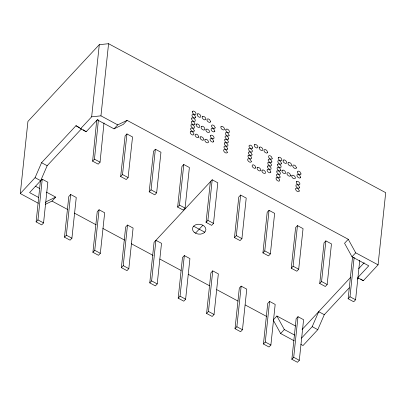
<?xml version="1.0" encoding="UTF-8"?>
<svg xmlns="http://www.w3.org/2000/svg" width="406" height="406" viewBox="0 0 406 406"><rect width="100%" height="100%" fill="white"/><g stroke="black" fill="none" stroke-linecap="round" stroke-linejoin="round"><path stroke-width="0.61" d="M104.002 122.922L100.064 162.167L98.216 164.166L92.619 161.167L96.684 120.673L97.795 119.476M92.619 161.167L94.466 159.167L98.409 119.917M36.119 221.894L40.397 181.203L42.244 179.219L47.837 182.223L43.564 222.914L41.716 224.899L36.119 221.894L37.966 219.91L42.244 179.219M121.389 267.645L125.647 227.03L127.494 225.046L133.087 228.05L128.829 268.66L126.982 270.65L121.389 267.645L123.236 265.656L127.494 225.046M262.931 252.887L267.189 212.323L269.036 210.333L274.629 213.343L270.371 253.907L268.523 255.892L262.931 252.887L264.778 250.898L269.036 210.333M20.3 193.576L27.933 121.414L99.287 44.675L108.575 43.711L385.7 192.677L378.067 264.844L363.294 280.734L357.701 277.724L368.78 265.808L352.002 256.785L344.562 243.255L348.257 239.281L127.073 120.364L117.73 124.875L114.035 128.844L97.252 119.836L86.174 131.742L80.581 128.732L75.993 125.693L41.569 162.71L35.073 177.686L20.3 193.576L38.311 203.259M64.483 237.175L68.812 196.474L70.659 194.489L76.257 197.494L71.923 238.2L70.076 240.185L64.483 237.175L66.33 235.191L70.659 194.489M80.581 128.732L91.66 116.811L99.287 44.675M117.73 124.875L100.947 115.847L108.575 43.711M92.903 252.293L97.232 211.749L99.079 209.77L104.672 212.774L100.343 253.319L98.496 255.303L92.903 252.293L94.75 250.309L99.079 209.77M149.21 191.835L153.519 151.22L155.366 149.23L160.959 152.24L156.65 192.855L154.803 194.834L149.21 191.835L151.057 189.846L155.366 149.23M149.773 282.891L151.621 280.906L155.914 240.322L161.507 243.326L157.213 283.911L155.366 285.9L149.773 282.891L154.067 242.306L212.201 179.782L217.794 182.791L213.5 223.376L211.653 225.366L206.06 222.356L210.354 181.766M177.645 207.08L181.939 166.496L183.786 164.506L189.379 167.516L185.085 208.1L183.243 210.08L177.645 207.08L179.493 205.091L183.786 164.506M178.193 298.166L182.482 257.582L184.329 255.597L189.922 258.602L185.633 299.186L183.786 301.176L178.193 298.166L180.041 296.182L184.329 255.597M206.06 222.356L207.908 220.372L212.201 179.782M206.608 313.452L210.902 272.857L212.749 270.873L218.342 273.877L214.048 314.472L212.201 316.462L206.608 313.452L208.456 311.468L212.749 270.873M234.48 237.606L238.774 197.047L240.621 195.058L246.214 198.067L241.92 238.626L240.078 240.611L234.48 237.606L236.328 235.617L240.621 195.058M235.028 328.718L239.317 288.133L241.164 286.149L246.757 289.153L242.468 329.743L240.621 331.727L235.028 328.718L236.871 326.734L241.164 286.149M263.443 344.004L267.737 303.409L269.579 301.425L275.177 304.429L270.888 345.024L269.041 347.013L263.443 344.004L265.291 342.019L269.579 301.425M291.863 359.285L296.152 318.685L297.999 316.7L303.592 319.705L299.303 360.305L297.456 362.289L291.863 359.285L293.711 357.295L297.999 316.7M319.73 283.479L324.024 242.879L325.871 240.89L331.463 243.899L327.17 284.505L325.323 286.489L319.73 283.479L321.572 281.495L325.871 240.89M359.746 260.424L355.585 299.78L353.738 301.765L348.145 298.755L352.438 258.155L353.179 257.358M348.145 298.755L349.992 296.771L354.154 257.419M291.259 268.214L295.609 227.593L297.451 225.614L303.049 228.619L298.699 269.239L296.852 271.228L291.259 268.214L293.107 266.234L297.451 225.614M120.663 176.524L125.104 135.929L126.951 133.944L132.544 136.964L128.103 177.559L126.256 179.538L120.663 176.524L122.51 174.539L126.951 133.944M38.788 197.56L29.587 192.611L40.666 180.69L47.162 165.719L81.586 128.702M301.541 338.117L312.199 326.657L318.69 311.681L324.287 314.686L349.241 287.849M300.836 344.379L303.018 345.552L317.791 329.667L324.287 314.686M45.548 202.518L46.37 201.635L55.713 197.123L46.411 192.119M127.073 120.364L123.383 124.332L114.035 128.844M45.426 204.279L52.019 201.097L55.713 197.123M195.494 233.166L202.883 225.218M273.614 319.552L276.897 316.02L295.507 326.018M294.284 340.857L280.642 333.524L284.337 329.555L276.897 316.02M352.002 256.785L355.692 252.816L348.257 239.281M302.074 329.545L350.535 277.44M358.655 268.701L364.197 262.743M357.417 279.059L358.28 278.13M91.66 116.811L100.947 115.847M355.692 252.816L378.067 264.844M75.993 125.693L79.551 127.606M94.466 159.167L100.064 162.167M236.328 235.617L241.92 238.626M264.778 250.898L270.371 253.907M321.572 281.495L327.17 284.505M179.493 205.091L185.085 208.1M207.908 220.372L213.5 223.376M293.107 266.234L298.699 269.239M349.992 296.771L355.585 299.78M193.596 226.188L204.781 232.202M41.569 162.71L47.162 165.719M35.073 177.686L40.666 180.69M312.199 326.657L317.791 329.667M35.469 186.232L39.844 188.587M52.019 201.097L67.66 209.501M74.364 213.104L96.146 224.817M102.85 228.421L124.632 240.129M131.336 243.732L153.118 255.44M159.822 259.043L181.046 270.452M188.308 274.354L209.532 285.768M216.794 289.671L238.017 301.079M245.28 304.982L266.503 316.391M284.337 329.555L294.619 335.082M94.75 250.309L100.343 253.319M123.236 265.656L128.829 268.66M151.621 280.906L157.213 283.911M180.041 296.182L185.633 299.186M208.456 311.468L214.048 314.472M236.871 326.734L242.468 329.743M265.291 342.019L270.888 345.024M293.711 357.295L299.303 360.305M37.966 219.91L43.564 222.914M66.33 235.191L71.923 238.2M151.057 189.846L156.65 192.855M122.51 174.539L128.103 177.559M83.113 129.712L86.174 131.742M360.746 279.029L363.294 280.734M273.502 320.537L280.642 333.524M201.259 126.713L201.132 127.941L202.076 129.306L203.523 130.082L204.614 129.813L204.812 129.306A3.177 1.878 42.9 0 0 203.822 126.941L202.376 126.164L201.259 126.713M225.919 129.316L225.792 130.509L226.71 131.894L228.157 132.671L229.278 132.381L229.405 131.189L228.461 129.788L227.015 129.012L225.919 129.316M192.469 111.31L192.348 112.477L193.266 113.827L194.713 114.604L195.829 114.35L195.951 113.183L195.007 111.797L193.56 111.021L192.469 111.31M191.069 124.916L190.947 126.083L191.865 127.428L193.312 128.21L194.428 127.951L194.55 126.789L193.606 125.398L192.165 124.622L191.069 124.916M195.672 117.232L195.474 117.745L194.383 118.034L192.936 117.258L191.992 115.872L192.114 114.705L193.236 114.426L194.682 115.202L195.672 117.232M197.336 113.99L197.209 115.162L198.128 116.532L199.574 117.309L200.691 117.029L200.818 115.862L199.874 114.477L198.427 113.7L197.336 113.99M198.778 136.903L198.58 137.416L197.489 137.705L196.042 136.929L195.098 135.543L195.225 134.376L196.342 134.122L197.788 134.899L198.778 136.903M204.974 139.517L204.847 140.689L205.766 142.059L207.212 142.836L208.329 142.562L208.456 141.389L207.512 140.004L206.065 139.228L204.974 139.517M210.557 135.421L210.43 136.589L211.348 137.964L212.795 138.74L213.911 138.461L214.038 137.294L213.094 135.903L211.648 135.127L210.557 135.421M215.155 127.738L214.957 128.25L213.866 128.54L212.419 127.763L211.475 126.378L211.602 125.21L212.719 124.957L214.165 125.733L215.155 127.738M213.754 141.339L213.561 141.851L212.465 142.146L211.024 141.369L210.08 139.979L210.201 138.811L211.323 138.532L212.764 139.314L213.754 141.339M221.016 126.667L220.894 127.834L221.813 129.184L223.259 129.961L224.381 129.707L224.503 128.54L223.559 127.154L222.112 126.373L221.016 126.667M224.477 142.932L224.356 144.1L225.274 145.45L226.721 146.226L227.842 145.972L227.964 144.805L227.02 143.419L225.574 142.643L224.477 142.932M229.121 135.274L228.923 135.787L227.827 136.081L226.381 135.299L225.437 133.914L225.563 132.747L226.68 132.468L228.131 133.244L229.121 135.274M228.761 138.669L228.563 139.177L227.472 139.466L226.025 138.69L225.081 137.304L225.203 136.142L226.32 135.888L227.766 136.67L228.761 138.669M227.68 148.865L227.487 149.378L226.391 149.667L224.944 148.89L224 147.5L224.122 146.333L225.244 146.053L226.69 146.835L227.68 148.865M227.324 152.245L227.127 152.757L226.035 153.052L224.589 152.27L223.645 150.885L223.767 149.718L224.883 149.464L226.33 150.24L227.324 152.245M248.127 155.584L248.005 156.752L248.919 158.101L250.365 158.878L251.487 158.624L251.608 157.457L250.664 156.071L249.218 155.295L248.127 155.584M252.725 147.901L252.532 148.413L251.436 148.708L249.989 147.931L249.045 146.546L249.172 145.373L250.294 145.094L251.735 145.876L252.725 147.901M254.389 144.663L254.268 145.83L255.181 147.205L256.628 147.982L257.749 147.703L257.871 146.536L256.927 145.145L255.481 144.369L254.389 144.663M255.836 167.571L255.638 168.084L254.547 168.378L253.1 167.602L252.156 166.211L252.278 165.049L253.395 164.795L254.841 165.572L255.836 167.571M262.027 170.19L261.906 171.357L262.819 172.733L264.265 173.509L265.387 173.23L265.509 172.063L264.565 170.672L263.118 169.896L262.027 170.19M267.97 162.704L267.843 163.872L268.762 165.217L270.208 165.998L271.325 165.739L271.452 164.577L270.508 163.187L269.061 162.41L267.97 162.704M267.61 166.095L267.488 167.262L268.402 168.632L269.848 169.409L270.969 169.135L271.091 167.962L270.147 166.577L268.701 165.8L267.61 166.095M272.213 158.411L272.015 158.919L270.924 159.213L269.477 158.436L268.533 157.051L268.655 155.884L269.772 155.63L271.218 156.406L272.213 158.411M270.812 172.012L270.614 172.525L269.523 172.814L268.077 172.037L267.133 170.652L267.255 169.485L268.376 169.206L269.823 169.982L270.812 172.012M278.308 157.457L278.186 158.619L279.105 159.969L280.546 160.746L281.668 160.492L281.789 159.33L280.845 157.939L279.399 157.163L278.308 157.457M276.907 171.058L276.785 172.225L277.704 173.575L279.15 174.352L280.267 174.098L280.389 172.931L279.445 171.545L277.998 170.769L276.907 171.058M281.51 163.374L281.312 163.887L280.221 164.181L278.775 163.405L277.831 162.014L277.953 160.847L279.074 160.568L280.521 161.344L281.51 163.374M283.175 160.137L283.048 161.304L283.967 162.674L285.413 163.451L286.529 163.176L286.656 162.004L285.712 160.619L284.266 159.842L283.175 160.137M296.39 181.563L296.268 182.736L297.182 184.106L298.628 184.882L299.75 184.608L299.872 183.436L298.928 182.05L297.486 181.274L296.39 181.563M300.993 173.88L300.795 174.392L299.704 174.687L298.258 173.91L297.314 172.52L297.436 171.357L298.557 171.099L299.998 171.88L300.993 173.88M299.592 187.486L299.395 187.998L298.303 188.288L296.857 187.511L295.913 186.126L296.04 184.953L297.156 184.679L298.603 185.456L299.592 187.486M194.271 130.833L194.073 131.341L192.987 131.615L191.541 130.833L190.592 129.473L190.718 128.306L191.835 128.027L193.281 128.803L194.271 130.833M200.214 136.964L200.087 138.131L201.006 139.502L202.452 140.278L203.568 139.999L203.695 138.837L202.746 137.472L201.3 136.695L200.214 136.964M206.015 129.306L205.888 130.473L206.806 131.843L208.253 132.62L209.369 132.346L209.496 131.179L208.547 129.813L207.101 129.037L206.015 129.306M210.612 121.648L210.415 122.16L209.323 122.429L207.877 121.653L206.933 120.288L207.055 119.12L208.176 118.846L209.623 119.623L210.612 121.648M251.329 161.507L251.131 162.014L250.04 162.283L248.594 161.507L247.65 160.142L247.772 158.979L248.893 158.7L250.34 159.477L251.329 161.507M257.267 167.632L257.145 168.8L258.059 170.17L259.505 170.951L260.627 170.672L260.748 169.505L259.804 168.14L258.358 167.363L257.267 167.632M267.666 152.321L267.468 152.829L266.382 153.098L264.935 152.321L263.986 150.956L264.113 149.794L265.23 149.515L266.676 150.291L267.666 152.321M280.11 176.98L279.912 177.488L278.82 177.757L277.379 176.98L276.43 175.615L276.552 174.448L277.674 174.174L279.12 174.95L280.11 176.98M290.645 175.448L290.452 175.96L289.361 176.229L287.915 175.453L286.971 174.088L287.093 172.92L288.214 172.641L289.656 173.423L290.645 175.448M291.848 175.453L291.726 176.615L292.645 177.99L294.091 178.767L295.208 178.488L295.335 177.32L294.386 175.96L292.939 175.179L291.848 175.453M296.446 167.795L296.253 168.302L295.162 168.571L293.716 167.795L292.772 166.43L292.893 165.262L294.015 164.988L295.461 165.765L296.446 167.795M224.838 139.552L224.716 140.72L225.655 142.08L227.091 142.851L228.197 142.592L228.324 141.425L227.385 140.045L225.949 139.268L224.838 139.552M191.759 118.09L191.632 119.262L192.576 120.648L194.027 121.424L195.149 121.15L195.271 119.978L194.327 118.593L192.875 117.816L191.759 118.09M190.358 131.696L190.236 132.863L191.18 134.249L192.627 135.031L193.748 134.751L193.875 133.584L192.931 132.199L191.48 131.417L190.358 131.696M194.992 124.028L194.789 124.535L193.672 124.815L192.221 124.038L191.277 122.648L191.399 121.485L192.515 121.227L193.966 122.008L194.992 124.028M196.26 124.19L196.139 125.352L197.083 126.718L198.534 127.499L199.65 127.245L199.777 126.078L198.833 124.693L197.382 123.911L196.26 124.19M202.295 116.563L202.173 117.73L203.117 119.12L204.568 119.897L205.685 119.623L205.812 118.45L204.868 117.065L203.416 116.283L202.295 116.563M214.835 131.148L214.632 131.656L213.51 131.935L212.064 131.153L211.12 129.768L211.242 128.6L212.358 128.347L213.81 129.123L214.835 131.148M248.812 148.763L248.69 149.931L249.634 151.316L251.086 152.098L252.202 151.819L252.329 150.651L251.385 149.266L249.934 148.484L248.812 148.763M252.045 154.701L251.847 155.209L250.725 155.488L249.274 154.706L248.33 153.321L248.457 152.154L249.573 151.9L251.025 152.681L252.045 154.701M259.353 147.236L259.226 148.403L260.17 149.789L261.621 150.57L262.743 150.291L262.865 149.124L261.921 147.738L260.469 146.957L259.353 147.236M271.888 161.816L271.69 162.329L270.569 162.603L269.117 161.827L268.173 160.436L268.295 159.274L269.417 159.015L270.863 159.797L271.888 161.816M277.597 164.232L277.471 165.404L278.414 166.79L279.866 167.571L280.988 167.292L281.109 166.125L280.165 164.734L278.714 163.958L277.597 164.232M276.197 177.838L276.07 179.005L277.014 180.396L278.465 181.172L279.587 180.898L279.709 179.726L278.765 178.341L277.313 177.559L276.197 177.838M280.83 170.17L280.627 170.682L279.506 170.956L278.059 170.18L277.115 168.794L277.237 167.627L278.354 167.373L279.805 168.15L280.83 170.17M282.099 170.332L281.977 171.499L282.921 172.86L284.373 173.641L285.489 173.387L285.616 172.22L284.667 170.835L283.221 170.053L282.099 170.332M288.133 162.704L288.011 163.877L288.955 165.262L290.402 166.044L291.523 165.765L291.645 164.597L290.701 163.207L289.255 162.43L288.133 162.704M300.673 177.29L300.47 177.798L299.349 178.077L297.897 177.295L296.953 175.91L297.08 174.742L298.197 174.489L299.648 175.27L300.673 177.29M299.273 190.891L299.07 191.404L297.948 191.678L296.502 190.901L295.558 189.511L295.68 188.348L296.796 188.095L298.248 188.871L299.273 190.891M194.175 232.252A6.719 4.958 6 0 0 205.548 231.07A6.719 4.958 6 0 0 197.844 224.259A6.719 4.958 6 0 0 194.175 232.252"/></g></svg>
